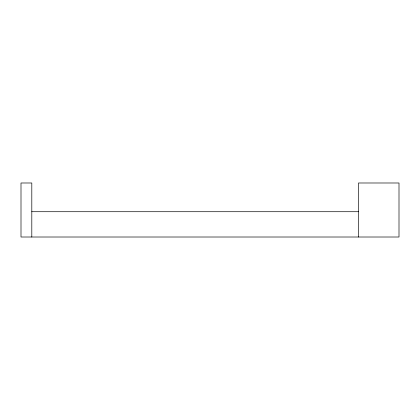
<?xml version="1.0" encoding="UTF-8"?>
<svg xmlns="http://www.w3.org/2000/svg" width="420" height="420" viewBox="0 0 420 420"><rect width="100%" height="100%" fill="white"/><g stroke="black" fill="none" stroke-linecap="round" stroke-linejoin="round"><path stroke-width="0.63" d="M31.805 211.712L358.486 211.712M358.486 237.011L358.486 182.989L399 182.989L399 237.011L21 237.011L21 182.989L31.805 182.989L31.805 237.011"/></g></svg>
